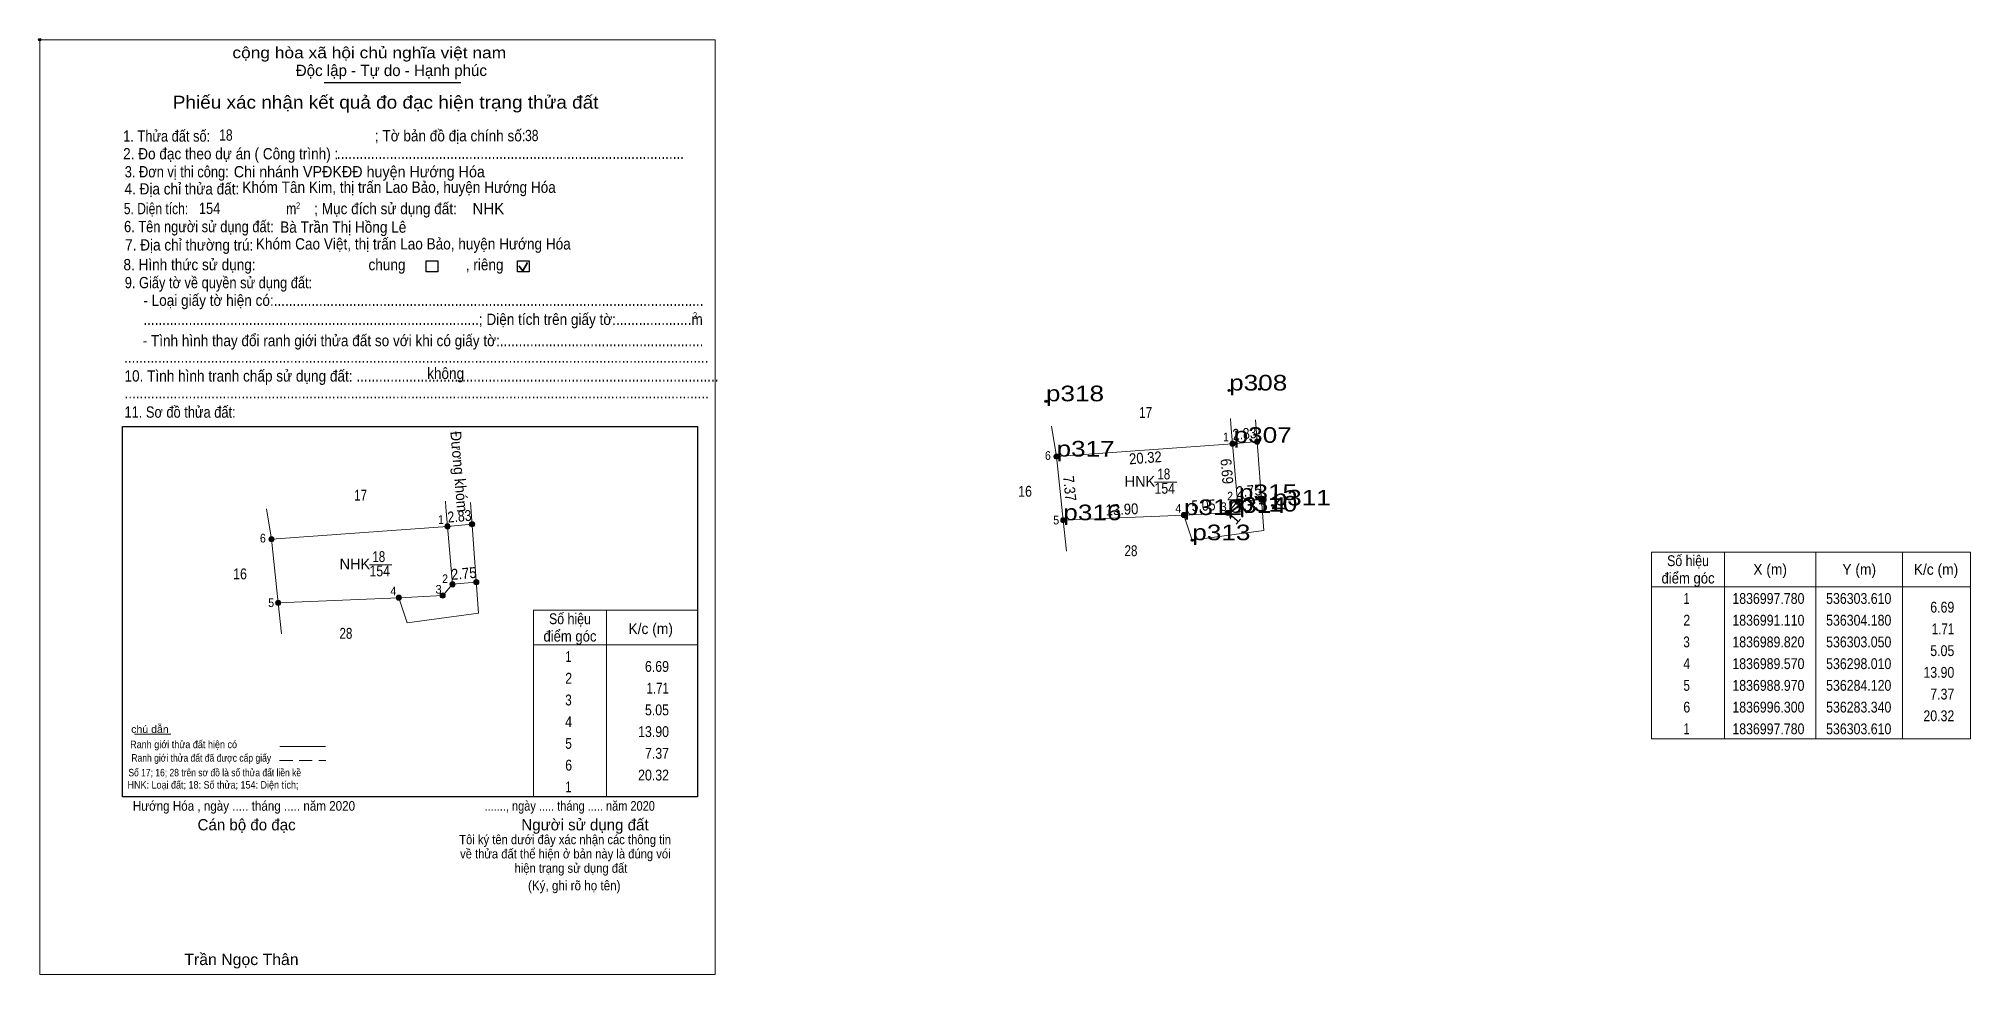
# Model space of a CAD drawing. Header units: metres. Extents: x 536166 to 536389, y 1836937 to 1837044.
import ezdxf
from ezdxf.enums import TextEntityAlignment as Align

# ---------------------------------------------------------------- set-up
doc = ezdxf.new("R2010")
doc.units = ezdxf.units.M
doc.header["$LTSCALE"] = 0.5
doc.header["$PDMODE"] = 32
doc.header["$PDSIZE"] = 0.25
doc.linetypes.add('MEDIUM_DASHED', pattern=[4.5, 3, -1.5])
for name, color, linetype, lineweight in [('1', 7, 'Continuous', 13), ('10', 7, 'Continuous', 13), ('17', 7, 'Continuous', 13), ('2', 7, 'Continuous', 25), ('6', 7, 'Continuous', 13), ('63', 7, 'Continuous', 13)]:
    doc.layers.add(name, color=color, linetype=linetype, lineweight=lineweight)
doc.layers.add('12', color=7, linetype='Continuous')
doc.layers.add('7', color=7, linetype='Continuous')

msp = doc.modelspace()

# ---------------------------------------------------------------- hatches: boundary and pattern name
at = {"layer": '63'}
for points in [[(536303.91, 1836997.78, 1), (536303.31, 1836997.78, 1)], [(536306.73, 1836998.02, 1), (536306.13, 1836998.02, 1)], [(536283.64, 1836996.3, 1), (536283.04, 1836996.3, 1)], [(536304.48, 1836991.11, 1), (536303.88, 1836991.11, 1)], [(536307.22, 1836991.35, 1), (536306.62, 1836991.35, 1)], [(536216.36, 1836988.51, 1), (536215.76, 1836988.51, 1)], [(536284.42, 1836988.97, 1), (536283.82, 1836988.97, 1)], [(536298.31, 1836989.57, 1), (536297.71, 1836989.57, 1)], [(536303.35, 1836989.82, 1), (536302.75, 1836989.82, 1)], [(536193.27, 1836986.79, 1), (536192.67, 1836986.79, 1)], [(536213.54, 1836988.27, 1), (536212.94, 1836988.27, 1)], [(536216.85, 1836981.84, 1), (536216.25, 1836981.84, 1)], [(536207.94, 1836980.06, 1), (536207.34, 1836980.06, 1)], [(536212.98, 1836980.31, 1), (536212.38, 1836980.31, 1)], [(536214.11, 1836981.6, 1), (536213.51, 1836981.6, 1)], [(536194.05, 1836979.46, 1), (536193.45, 1836979.46, 1)]]:
    msp.add_hatch(color=256, dxfattribs=at).paths.add_polyline_path(points)

# ---------------------------------------------------------------- linework, layer by layer
at = {"layer": '1'}
for p, q in [((536298.01, 1836989.57), (536303.05, 1836989.82)), ((536207.64, 1836980.06), (536212.68, 1836980.31))]:
    msp.add_line(p, q, dxfattribs=at)
for points in [[(536303.61, 1836997.78), (536304.18, 1836991.11), (536303.05, 1836989.82), (536298.01, 1836989.57), (536284.12, 1836988.97), (536283.34, 1836996.3)], [(536213.24, 1836988.27), (536213.81, 1836981.6), (536212.68, 1836980.31), (536207.64, 1836980.06), (536193.75, 1836979.46), (536192.97, 1836986.79)]]:
    msp.add_lwpolyline(points, close=True, dxfattribs=at)
at = {"layer": '10'}
for p, q in [((536303.36, 1837000.69), (536303.42, 1837000)), ((536303.61, 1836997.78), (536303.42, 1837000)), ((536307.19, 1836987.78), (536306.24, 1837000.52)), ((536283.34, 1836996.3), (536282.77, 1836999.78)), ((536212.99, 1836991.18), (536213.05, 1836990.49)), ((536216.82, 1836978.27), (536215.87, 1836991.01)), ((536303.05, 1836989.82), (536304.18, 1836991.11)), ((536192.97, 1836986.79), (536192.4, 1836990.27)), ((536213.24, 1836988.27), (536213.05, 1836990.49)), ((536298.97, 1836986.67), (536298.01, 1836989.57)), ((536298.97, 1836986.67), (536307.19, 1836987.78)), ((536208.6, 1836977.16), (536207.64, 1836980.06)), ((536212.68, 1836980.31), (536213.81, 1836981.6)), ((536208.6, 1836977.16), (536216.82, 1836978.27))]:
    msp.add_line(p, q, dxfattribs=at)
for points in [[(536284.12, 1836988.97), (536283.34, 1836996.3), (536303.61, 1836997.78)], [(536284.5, 1836985.42), (536284.12, 1836988.97), (536298.01, 1836989.57)], [(536193.75, 1836979.46), (536192.97, 1836986.79), (536213.24, 1836988.27)], [(536194.13, 1836975.91), (536193.75, 1836979.46), (536207.64, 1836980.06)]]:
    msp.add_lwpolyline(points, dxfattribs=at)
at = {"layer": '17'}
for p, q in [((536304.18, 1836991.11), (536303.61, 1836997.78)), ((536213.81, 1836981.6), (536213.24, 1836988.27)), ((536177.21, 1836964.36), (536181.37, 1836964.36))]:
    msp.add_line(p, q, dxfattribs=at)
at = {"layer": '2'}
for p, q in [((536199.05, 1837039.33), (536214.77, 1837039.33)), ((536175.83, 1836999.75), (536242.03, 1836999.75)), ((536242.03, 1836999.75), (536242.03, 1836957.13))]:
    msp.add_line(p, q, dxfattribs=at)
at = {"layer": '2', "lineweight": 35}
for p, q in [((536221.45, 1837018.26), (536221.89, 1837017.68)), ((536221.89, 1837017.68), (536222.43, 1837018.64))]:
    msp.add_line(p, q, dxfattribs=at)
at = {"layer": '2', "lineweight": 13}
msp.add_lwpolyline([(536166.29, 1837044.27), (536244.06, 1837044.27), (536244.06, 1836936.71), (536166.29, 1836936.71)], close=True, dxfattribs=at)
at = {"layer": '2'}
for points in [[(536210.79, 1837018.81), (536212.12, 1837018.81), (536212.12, 1837017.56), (536210.79, 1837017.56)], [(536221.3, 1837018.81), (536222.63, 1837018.81), (536222.63, 1837017.56), (536221.3, 1837017.56)]]:
    msp.add_lwpolyline(points, close=True, dxfattribs=at)
msp.add_lwpolyline([(536242.03, 1836957.13), (536175.83, 1836957.13), (536175.83, 1836999.75)], dxfattribs=at)
msp.add_point((536166.29, 1837044.27), dxfattribs=at)
at = {"layer": '6'}
msp.add_line((536193.92, 1836962.95), (536199.18, 1836962.95), dxfattribs=at)
at = {"layer": '6', "linetype": 'MEDIUM_DASHED'}
msp.add_line((536193.91, 1836961.33), (536199.21, 1836961.33), dxfattribs=at)
at = {"layer": '63'}
for p, q in [((536306.43, 1836998.02), (536303.61, 1836997.78)), ((536294.63, 1836993.35), (536297.18, 1836993.35)), ((536306.92, 1836991.35), (536304.18, 1836991.11)), ((536216.06, 1836988.51), (536213.24, 1836988.27)), ((536360.24, 1836985.31), (536360.24, 1836963.81)), ((536370.74, 1836985.31), (536370.74, 1836963.81)), ((536380.74, 1836985.31), (536380.74, 1836963.81)), ((536204.26, 1836983.84), (536206.81, 1836983.84)), ((536216.55, 1836981.84), (536213.81, 1836981.6)), ((536351.84, 1836981.31), (536388.54, 1836981.31)), ((536231.53, 1836978.63), (536231.53, 1836957.13)), ((536242.03, 1836978.63), (536242.03, 1836957.13)), ((536223.13, 1836974.63), (536242.03, 1836974.63))]:
    msp.add_line(p, q, dxfattribs=at)
msp.add_lwpolyline([(536351.84, 1836985.31), (536388.54, 1836985.31), (536388.54, 1836963.81), (536351.84, 1836963.81)], close=True, dxfattribs=at)
msp.add_lwpolyline([(536242.03, 1836957.13), (536223.13, 1836957.13), (536223.13, 1836978.63), (536242.03, 1836978.63)], dxfattribs=at)
for centre in [(536303.61, 1836997.78), (536306.43, 1836998.02), (536283.34, 1836996.3), (536304.18, 1836991.11), (536306.92, 1836991.35), (536216.06, 1836988.51), (536284.12, 1836988.97), (536298.01, 1836989.57), (536303.05, 1836989.82), (536192.97, 1836986.79), (536213.24, 1836988.27), (536216.55, 1836981.84), (536207.64, 1836980.06), (536212.68, 1836980.31), (536213.81, 1836981.6), (536193.75, 1836979.46)]:
    msp.add_circle(centre, 0.3, dxfattribs=at)
at = {"layer": '7'}
for p in [(536282.12, 1837002.65), (536303.21, 1837003.91), (536306.7, 1837004.06), (536303.73, 1836997.88), (536283.34, 1836996.3), (536304.34, 1836991.29), (536284.12, 1836988.97), (536298.01, 1836989.57), (536303.05, 1836989.82), (536304.37, 1836989.97), (536308.22, 1836990.67), (536298.97, 1836986.67)]:
    msp.add_point(p, dxfattribs=at)

# ---------------------------------------------------------------- texts
at = {"layer": '1'}
for s, p in [('HNK', (536292.945, 1836992.82)), ('NHK', (536202.575, 1836983.31))]:
    msp.add_text(s, height=1.25, dxfattribs=at).set_placement(p, align=Align.CENTER)
for s, width, p in [('154', 0.85, (536295.8, 1836992.02)), ('18', 0.8, (536295.69, 1836993.67)), ('18', 0.8, (536205.32, 1836984.16)), ('154', 0.85, (536205.43, 1836982.51))]:
    msp.add_text(s, height=1.25, dxfattribs=dict(at, width=width)).set_placement(p, align=Align.CENTER)
at = {"layer": '12', "width": 1.25}
for s, p in [('p318', (536282.12, 1837002.66)), ('p318', (536282.12, 1837002.66)), ('p308', (536303.21, 1837003.9)), ('p308', (536303.21, 1837003.9)), ('p317', (536283.34, 1836996.3)), ('p317', (536283.34, 1836996.3)), ('p307', (536303.73, 1836997.88)), ('p307', (536303.73, 1836997.88)), ('p312', (536298.01, 1836989.57)), ('p312', (536298.01, 1836989.57)), ('p314', (536303.05, 1836989.82)), ('p314', (536303.05, 1836989.82)), ('p315', (536304.34, 1836991.29)), ('p315', (536304.34, 1836991.29)), ('p310', (536304.37, 1836989.97)), ('p310', (536304.37, 1836989.97)), ('p311', (536308.22, 1836990.67)), ('p311', (536308.22, 1836990.67)), ('p316', (536284.12, 1836988.97)), ('p316', (536284.12, 1836988.97)), ('p313', (536298.97, 1836986.67)), ('p313', (536298.97, 1836986.67))]:
    msp.add_text(s, height=1.8, dxfattribs=at).set_placement(p)
at = {"layer": '2'}
for s, height, width, p in [('cộng hòa xã hội chủ nghĩa việt nam', 1.298, 1.15, (536188.47, 1837042.14)), ('1. Thửa đất số:', 1.298, 0.85, (536175.9, 1837032.54)), ('18', 1.3, 0.8, (536186.95, 1837032.65)), ('; Tờ bản đồ địa chính số:', 1.298, 0.9, (536204.87, 1837032.57)), ('38', 1.3, 0.8, (536222.16, 1837032.6)), ('2. Đo đạc theo dự án ( Công trình) : ', 1.299, 0.9, (536175.89, 1837030.5)), ('3. Đơn vị thi công:', 1.299, 0.85, (536176.08, 1837028.43)), ('Chi nhánh VPĐKĐĐ huyện Hướng Hóa', 1.296, 0.95, (536188.63, 1837028.43)), ('............................................................................................', 1.299, 0.9, (536200.5, 1837030.56)), ('4. Địa chỉ thửa đất:', 1.299, 0.9, (536176.05, 1837026.46)), ('Khóm Tân Kim, thị trấn Lao Bảo, huyện Hướng Hóa', 1.3, 0.9, (536189.62, 1837026.65)), ('5. Diện tích:', 1.299, 0.8, (536175.97, 1837024.19)), ('154', 1.3, 0.85, (536184.61, 1837024.21)), ('m', 1.298, 0.8, (536194.67, 1837024.19)), ('2', 0.7416, 0.8, (536195.79, 1837024.81)), ('; Mục đích sử dụng đất:', 1.298, 0.9, (536197.89, 1837024.19)), ('6. Tên người sử dụng đất:', 1.299, 0.85, (536176, 1837022.12)), ('Bà Trần Thị Hồng Lê', 1.3, 0.9, (536193.97, 1837022.06)), ('7. Địa chỉ thường trú:', 1.299, 0.9, (536176.12, 1837020.01)), ('Khóm Cao Việt, thị trấn Lao Bảo, huyện Hướng Hóa', 1.3, 0.9, (536191.17, 1837020.13)), ('8. Hình thức sử dụng:', 1.299, 0.9, (536175.93, 1837017.74)), ('chung                , riêng', 1.298, 0.9, (536204.14, 1837017.74)), ('9. Giấy tờ về quyền sử dụng đất:', 1.299, 0.85, (536176.08, 1837015.67)), ('     - Loại giấy tờ hiện có:..................................................................................................................', 1.298, 0.9, (536176.05, 1837013.64)), ('     .........................................................................................; Diện tích trên giấy tờ:....................m', 1.298, 0.9, (536176.05, 1837011.45)), ('2', 0.7416, 0.8, (536241.49, 1837012.17)), ('     - Tình hình thay đổi ranh giới thửa đất so với khi có giấy tờ:......................................................', 1.298, 0.9, (536175.97, 1837009)), ('...........................................................................................................................................................', 1.298, 0.9, (536176, 1837007.11)), ('không', 1.298, 0.9, (536210.89, 1837005.23)), ('10. Tình hình tranh chấp sử dụng đất: ................................................................................................', 1.299, 0.9, (536176.05, 1837004.93)), ('11. Sơ đồ thửa đất:', 1.299, 0.85, (536176.05, 1837000.77)), ('...........................................................................................................................................................', 1.298, 0.9, (536176.05, 1837003)), ('Hướng Hóa , ngày ..... tháng ..... năm 2020', 1.112, 0.9, (536177.01, 1836955.54)), ('......., ngày ..... tháng ..... năm 2020', 1.112, 0.85, (536217.5, 1836955.54)), ('(Ký, ghi rõ họ tên)', 1.113, 0.9, (536222.5, 1836946.38)), ('Trần Ngọc Thân', 1.296, 1.05, (536182.94, 1836937.78))]:
    msp.add_text(s, height=height, dxfattribs=dict(at, width=width)).set_placement(p)
for s, height, p in [('Độc lập - Tự do - Hạnh phúc', 1.298, (536195.77, 1837040.09)), ('NHK', 1.3, (536216.1, 1837024.18)), ('Cán bộ đo đạc', 1.298, (536184.46, 1836953.28)), ('Người sử dụng đất', 1.298, (536221.73, 1836953.28))]:
    msp.add_text(s, height=height, dxfattribs=at).set_placement(p)
for s, height, width, p in [('Phiếu xác nhận kết quả đo đạc hiện trạng thửa đất', 1.483, 1.1, (536206.11, 1837036.34)), ('Tôi ký tên dưới đây xác nhận các thông tin', 1.072, 0.9, (536226.77, 1836951.69)), ('về thửa đất thể hiện ở bản này là đúng vói', 1.072, 0.9, (536226.8, 1836950.05)), ('hiện trạng sử dụng đất', 1.072, 0.9, (536227.445, 1836948.4))]:
    msp.add_text(s, height=height, dxfattribs=dict(at, width=width)).set_placement(p, align=Align.CENTER)
at = {"layer": '6'}
for s, height, width, p in [('chú dẫn', 0.864, 1.05, (536176.82, 1836964.49)), ('Ranh giới thửa đất hiện có ', 0.864, 0.9, (536176.7, 1836962.74)), ('Ranh giới thửa đất đã được cấp giấy', 0.864, 0.85, (536176.84, 1836961.19)), ('Số 17; 16; 28 trên sơ đồ là số thửa đất liền kề', 0.86, 0.85, (536176.5, 1836959.5)), ('HNK: Loại đất; 18: Số thửa; 154: Diện tích;', 0.86, 0.9, (536176.4, 1836958.09))]:
    msp.add_text(s, height=height, dxfattribs=dict(at, width=width)).set_placement(p)
at = {"layer": '63'}
for s, width, p in [('17', 0.8, (536293.6, 1837000.75)), ('17', 0.8, (536203.23, 1836991.24)), ('16', 0.85, (536279.72, 1836991.68)), ('28', 0.8, (536291.91, 1836984.84)), ('Số hiệu', 0.85, (536356.04, 1836983.69)), ('16', 0.85, (536189.35, 1836982.17)), ('điểm góc', 0.9, (536356.04, 1836981.69)), ('X (m)', 0.95, (536365.49, 1836982.69)), ('Y (m)', 0.95, (536375.745, 1836982.69)), ('K/c (m)', 0.95, (536384.585, 1836982.69)), (' 1', 0.75, (536355.69, 1836979.34)), ('1836997.780', 0.85, (536365.29, 1836979.34)), ('536303.610', 0.85, (536375.69, 1836979.34)), ('Số hiệu', 0.85, (536227.33, 1836977.01)), (' 2', 0.85, (536355.695, 1836976.84)), ('1836991.110', 0.85, (536365.29, 1836976.84)), ('536304.180', 0.85, (536375.69, 1836976.84)), ('28', 0.8, (536201.54, 1836975.33)), ('điểm góc', 0.9, (536227.33, 1836975.01)), ('K/c (m)', 0.95, (536236.625, 1836975.87)), (' 3', 0.8, (536355.685, 1836974.34)), ('1836989.820', 0.85, (536365.29, 1836974.34)), ('536303.050', 0.85, (536375.69, 1836974.34)), (' 1', 0.75, (536226.98, 1836972.66)), (' 2', 0.85, (536226.985, 1836970.16)), (' 4', 0.85, (536355.69, 1836971.84)), ('1836989.570', 0.85, (536365.29, 1836971.84)), ('536298.010', 0.85, (536375.69, 1836971.84)), (' 3', 0.8, (536226.975, 1836967.66)), (' 5', 0.8, (536355.695, 1836969.34)), ('1836988.970', 0.85, (536365.29, 1836969.34)), ('536284.120', 0.85, (536375.69, 1836969.34)), (' 6', 0.85, (536355.695, 1836966.84)), ('1836996.300', 0.85, (536365.29, 1836966.84)), ('536283.340', 0.85, (536375.69, 1836966.84)), (' 4', 0.85, (536226.98, 1836965.16)), (' 1', 0.75, (536355.69, 1836964.34)), ('1836997.780', 0.85, (536365.29, 1836964.34)), ('536303.610', 0.85, (536375.69, 1836964.34)), (' 5', 0.8, (536226.985, 1836962.66)), (' 6', 0.85, (536226.985, 1836960.16)), (' 1', 0.75, (536226.98, 1836957.66))]:
    msp.add_text(s, height=1.25, dxfattribs=dict(at, width=width)).set_placement(p, align=Align.CENTER)
for s, rotation, width, p in [('Đương khóm', 274.97, 0.95, (536213.9553, 1836994.5141)), ('2.83', 4.865, 0.85, (536305.037, 1836998.3206)), ('20.32', 4.176, 0.9, (536293.6195, 1836995.535)), ('6.69', 274.884, 0.9, (536302.3332, 1836994.5482)), ('7.37', 276.074, 0.9, (536284.2331, 1836992.5511)), ('5.05', 2.84, 0.85, (536300.289, 1836990.0599)), ('1.71', 48.783, 1.1, (536305.1423, 1836989.6982)), ('2.75', 5.006, 0.9, (536305.5305, 1836991.7353)), ('2.83', 4.865, 0.85, (536214.667, 1836988.8106)), ('13.90', 2.473, 0.9, (536290.903, 1836989.5996)), ('2.75', 5.006, 0.9, (536215.1605, 1836982.2253))]:
    msp.add_text(s, height=1.25, rotation=rotation, dxfattribs=dict(at, width=width)).set_placement(p, align=Align.CENTER)
for s, height, width, p in [(' 1', 1, 0.9, (536303.19, 1836998.06)), (' 6', 1, 0.9, (536282.68, 1836995.92)), (' 3', 1, 0.95, (536302.93, 1836990.03)), (' 2', 1, 0.9, (536303.66, 1836991.25)), (' 1', 1, 0.9, (536212.82, 1836988.55)), (' 5', 1, 0.9, (536283.64, 1836988.49)), (' 4', 1, 0.95, (536297.72, 1836989.83)), (' 6', 1, 0.9, (536192.31, 1836986.41)), (' 2', 1, 0.9, (536213.29, 1836981.74)), (' 5', 1, 0.9, (536193.27, 1836978.98)), (' 4', 1, 0.95, (536207.35, 1836980.32)), (' 3', 1, 0.95, (536212.56, 1836980.52)), ('6.69', 1.25, 0.85, (536386.69, 1836978.34)), ('1.71', 1.25, 0.8, (536386.69, 1836975.84)), ('5.05', 1.25, 0.85, (536386.69, 1836973.34)), ('6.69', 1.25, 0.85, (536238.73, 1836971.52)), ('13.90', 1.25, 0.85, (536386.69, 1836970.84)), ('1.71', 1.25, 0.8, (536238.73, 1836969.02)), ('7.37', 1.25, 0.85, (536386.69, 1836968.34)), ('5.05', 1.25, 0.85, (536238.73, 1836966.52)), ('20.32', 1.25, 0.85, (536386.69, 1836965.84)), ('13.90', 1.25, 0.85, (536238.73, 1836964.02)), ('7.37', 1.25, 0.85, (536238.73, 1836961.52)), ('20.32', 1.25, 0.85, (536238.73, 1836959.02))]:
    msp.add_text(s, height=height, dxfattribs=dict(at, width=width)).set_placement(p, align=Align.RIGHT)

doc.saveas('drawing.dxf')
